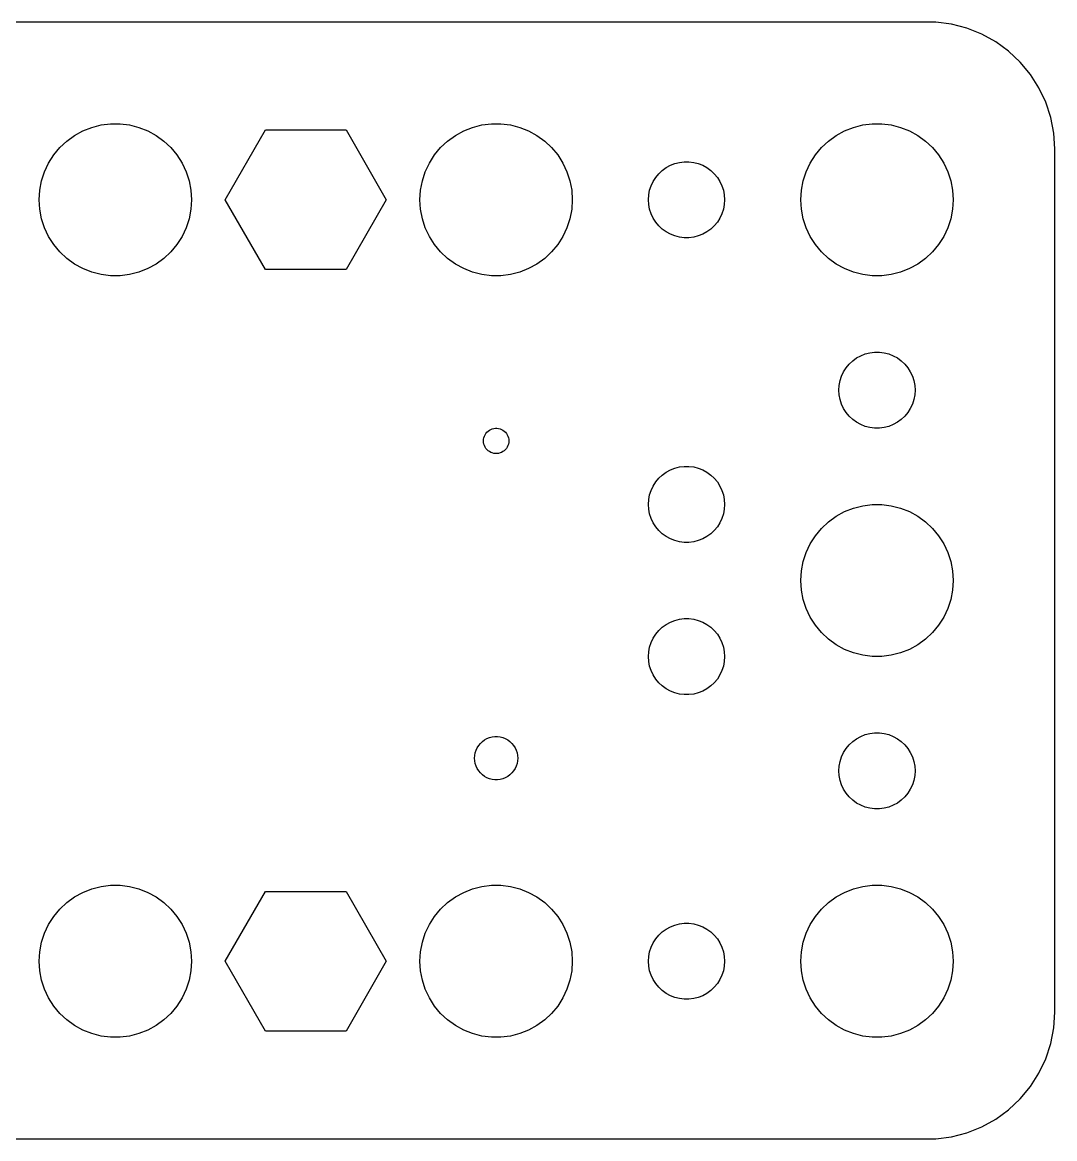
# Model space of a CAD drawing. Header units: metres. Extents: x -37 to 37, y -22 to 22.
# Drawn here: x -3.66 to 37, y -21.99 to 21.99 of the extents above; entities that cross this region are included whole.
import ezdxf

# ---------------------------------------------------------------- set-up
doc = ezdxf.new("R2010")
doc.units = ezdxf.units.M

msp = doc.modelspace()

# ---------------------------------------------------------------- linework, layer by layer
for p, q in [((32.3139, 21.9901), (-32.3139, 21.9901)), ((32.9369, 21.9114), (32.3139, 21.9901)), ((33.5451, 21.7553), (32.9369, 21.9114)), ((34.1289, 21.5241), (33.5451, 21.7553)), ((34.6791, 21.2216), (34.1289, 21.5241)), ((35.1871, 20.8526), (34.6791, 21.2216)), ((35.6448, 20.4227), (35.1871, 20.8526)), ((36.0451, 19.9389), (35.6448, 20.4227)), ((36.3815, 19.4088), (36.0451, 19.9389)), ((36.6489, 18.8406), (36.3815, 19.4088)), ((36.8429, 18.2434), (36.6489, 18.8406)), ((36.9606, 17.6267), (36.8429, 18.2434)), ((-1.60747, 17.533), (-1.27733, 17.7145)), ((-1.27733, 17.7145), (-0.92705, 17.8532)), ((-0.92705, 17.8532), (-0.56213, 17.9469)), ((-0.56213, 17.9469), (-0.18837, 17.9941)), ((-0.18837, 17.9941), (0.18837, 17.9941)), ((0.18837, 17.9941), (0.56213, 17.9469)), ((0.56213, 17.9469), (0.92705, 17.8532)), ((0.92705, 17.8532), (1.27733, 17.7145)), ((1.27733, 17.7145), (1.60747, 17.533)), ((4.32651, 15), (5.91325, 17.7483)), ((5.91325, 17.7483), (9.08675, 17.7483)), ((9.08675, 17.7483), (10.6735, 15)), ((13.3925, 17.533), (13.7227, 17.7145)), ((13.7227, 17.7145), (14.0729, 17.8532)), ((14.0729, 17.8532), (14.4379, 17.9469)), ((14.4379, 17.9469), (14.8116, 17.9941)), ((14.8116, 17.9941), (15.1884, 17.9941)), ((15.1884, 17.9941), (15.5621, 17.9469)), ((15.5621, 17.9469), (15.927, 17.8532)), ((15.927, 17.8532), (16.2773, 17.7145)), ((16.2773, 17.7145), (16.6075, 17.533)), ((28.3925, 17.533), (28.7227, 17.7145)), ((28.7227, 17.7145), (29.0729, 17.8532)), ((29.0729, 17.8532), (29.4379, 17.9469)), ((29.4379, 17.9469), (29.8116, 17.9941)), ((29.8116, 17.9941), (30.1884, 17.9941)), ((30.1884, 17.9941), (30.5621, 17.9469)), ((30.5621, 17.9469), (30.927, 17.8532)), ((30.927, 17.8532), (31.2773, 17.7145)), ((31.2773, 17.7145), (31.6075, 17.533)), ((37, 17), (36.9606, 17.6267)), ((-2.1869, 17.0536), (-1.91226, 17.3115)), ((-1.91226, 17.3115), (-1.60747, 17.533)), ((1.60747, 17.533), (1.91226, 17.3115)), ((1.91226, 17.3115), (2.1869, 17.0536)), ((12.8131, 17.0536), (13.0877, 17.3115)), ((13.0877, 17.3115), (13.3925, 17.533)), ((16.6075, 17.533), (16.9123, 17.3115)), ((16.9123, 17.3115), (17.1869, 17.0536)), ((27.8131, 17.0536), (28.0877, 17.3115)), ((28.0877, 17.3115), (28.3925, 17.533)), ((31.6075, 17.533), (31.9123, 17.3115)), ((31.9123, 17.3115), (32.1869, 17.0536)), ((-2.62891, 16.4453), (-2.42705, 16.7634)), ((-2.42705, 16.7634), (-2.1869, 17.0536)), ((2.1869, 17.0536), (2.42705, 16.7634)), ((2.42705, 16.7634), (2.62891, 16.4453)), ((12.3711, 16.4453), (12.5729, 16.7634)), ((12.5729, 16.7634), (12.8131, 17.0536)), ((17.1869, 17.0536), (17.427, 16.7634)), ((17.427, 16.7634), (17.6289, 16.4453)), ((27.3711, 16.4453), (27.5729, 16.7634)), ((27.5729, 16.7634), (27.8131, 17.0536)), ((32.1869, 17.0536), (32.427, 16.7634)), ((32.427, 16.7634), (32.6289, 16.4453)), ((37, -17), (37, 17)), ((-2.78932, 16.1044), (-2.62891, 16.4453)), ((2.62891, 16.4453), (2.78932, 16.1044)), ((12.2107, 16.1044), (12.3711, 16.4453)), ((17.6289, 16.4453), (17.7893, 16.1044)), ((21.6963, 16.2665), (21.8613, 16.3572)), ((21.8613, 16.3572), (22.0365, 16.4266)), ((22.0365, 16.4266), (22.2189, 16.4734)), ((22.2189, 16.4734), (22.4058, 16.497)), ((22.4058, 16.497), (22.5942, 16.497)), ((22.5942, 16.497), (22.7811, 16.4734)), ((22.7811, 16.4734), (22.9635, 16.4266)), ((22.9635, 16.4266), (23.1387, 16.3572)), ((23.1387, 16.3572), (23.3037, 16.2665)), ((27.2107, 16.1044), (27.3711, 16.4453)), ((32.6289, 16.4453), (32.7893, 16.1044)), ((-2.90575, 15.7461), (-2.78932, 16.1044)), ((2.78932, 16.1044), (2.90575, 15.7461)), ((12.0942, 15.7461), (12.2107, 16.1044)), ((17.7893, 16.1044), (17.9057, 15.7461)), ((21.1855, 15.7226), (21.2865, 15.8817)), ((21.2865, 15.8817), (21.4065, 16.0268)), ((21.4065, 16.0268), (21.5439, 16.1558)), ((21.5439, 16.1558), (21.6963, 16.2665)), ((23.3037, 16.2665), (23.4561, 16.1558)), ((23.4561, 16.1558), (23.5934, 16.0268)), ((23.5934, 16.0268), (23.7135, 15.8817)), ((23.7135, 15.8817), (23.8145, 15.7226)), ((27.0942, 15.7461), (27.2107, 16.1044)), ((32.7893, 16.1044), (32.9057, 15.7461)), ((-2.97633, 15.376), (-2.90575, 15.7461)), ((2.90575, 15.7461), (2.97633, 15.376)), ((12.0237, 15.376), (12.0942, 15.7461)), ((17.9057, 15.7461), (17.9763, 15.376)), ((21.0471, 15.373), (21.1053, 15.5522)), ((21.1053, 15.5522), (21.1855, 15.7226)), ((23.8145, 15.7226), (23.8947, 15.5522)), ((23.8947, 15.5522), (23.9529, 15.373)), ((27.0237, 15.376), (27.0942, 15.7461)), ((32.9057, 15.7461), (32.9763, 15.376)), ((-3, 15), (-2.97633, 15.376)), ((-2.97633, 14.624), (-3, 15)), ((2.97633, 15.376), (3, 15)), ((3, 15), (2.97633, 14.624)), ((5.91325, 12.2517), (4.32651, 15)), ((10.6735, 15), (9.08675, 12.2517)), ((12, 15), (12.0237, 15.376)), ((12.0237, 14.624), (12, 15)), ((17.9763, 15.376), (18, 15)), ((18, 15), (17.9763, 14.624)), ((21, 15), (21.0118, 15.188)), ((21.0118, 14.812), (21, 15)), ((21.0118, 15.188), (21.0471, 15.373)), ((23.9529, 15.373), (23.9882, 15.188)), ((23.9882, 15.188), (24, 15)), ((24, 15), (23.9882, 14.812)), ((27, 15), (27.0237, 15.376)), ((27.0237, 14.624), (27, 15)), ((32.9763, 15.376), (33, 15)), ((33, 15), (32.9763, 14.624)), ((-2.90575, 14.2539), (-2.97633, 14.624)), ((2.97633, 14.624), (2.90575, 14.2539)), ((12.0942, 14.2539), (12.0237, 14.624)), ((17.9763, 14.624), (17.9057, 14.2539)), ((21.0471, 14.627), (21.0118, 14.812)), ((21.1053, 14.4478), (21.0471, 14.627)), ((23.9529, 14.627), (23.8947, 14.4478)), ((23.9882, 14.812), (23.9529, 14.627)), ((27.0942, 14.2539), (27.0237, 14.624)), ((32.9763, 14.624), (32.9057, 14.2539)), ((-2.78932, 13.8956), (-2.90575, 14.2539)), ((2.90575, 14.2539), (2.78932, 13.8956)), ((12.2107, 13.8956), (12.0942, 14.2539)), ((17.9057, 14.2539), (17.7893, 13.8956)), ((21.1855, 14.2774), (21.1053, 14.4478)), ((21.2865, 14.1183), (21.1855, 14.2774)), ((21.4065, 13.9732), (21.2865, 14.1183)), ((23.7135, 14.1183), (23.5934, 13.9732)), ((23.8145, 14.2774), (23.7135, 14.1183)), ((23.8947, 14.4478), (23.8145, 14.2774)), ((27.2107, 13.8956), (27.0942, 14.2539)), ((32.9057, 14.2539), (32.7893, 13.8956)), ((-2.62891, 13.5547), (-2.78932, 13.8956)), ((2.78932, 13.8956), (2.62891, 13.5547)), ((12.3711, 13.5547), (12.2107, 13.8956)), ((17.7893, 13.8956), (17.6289, 13.5547)), ((21.5439, 13.8442), (21.4065, 13.9732)), ((21.6963, 13.7335), (21.5439, 13.8442)), ((21.8613, 13.6427), (21.6963, 13.7335)), ((22.0365, 13.5734), (21.8613, 13.6427)), ((23.1387, 13.6427), (22.9635, 13.5734)), ((23.3037, 13.7335), (23.1387, 13.6427)), ((23.4561, 13.8442), (23.3037, 13.7335)), ((23.5934, 13.9732), (23.4561, 13.8442)), ((27.3711, 13.5547), (27.2107, 13.8956)), ((32.7893, 13.8956), (32.6289, 13.5547)), ((-2.42705, 13.2366), (-2.62891, 13.5547)), ((-2.1869, 12.9464), (-2.42705, 13.2366)), ((2.42705, 13.2366), (2.1869, 12.9464)), ((2.62891, 13.5547), (2.42705, 13.2366)), ((12.5729, 13.2366), (12.3711, 13.5547)), ((12.8131, 12.9464), (12.5729, 13.2366)), ((17.427, 13.2366), (17.1869, 12.9464)), ((17.6289, 13.5547), (17.427, 13.2366)), ((22.2189, 13.5266), (22.0365, 13.5734)), ((22.4058, 13.5029), (22.2189, 13.5266)), ((22.5942, 13.5029), (22.4058, 13.5029)), ((22.7811, 13.5266), (22.5942, 13.5029)), ((22.9635, 13.5734), (22.7811, 13.5266)), ((27.5729, 13.2366), (27.3711, 13.5547)), ((27.8131, 12.9464), (27.5729, 13.2366)), ((32.427, 13.2366), (32.1869, 12.9464)), ((32.6289, 13.5547), (32.427, 13.2366)), ((-1.91226, 12.6884), (-2.1869, 12.9464)), ((2.1869, 12.9464), (1.91226, 12.6884)), ((13.0877, 12.6884), (12.8131, 12.9464)), ((17.1869, 12.9464), (16.9123, 12.6884)), ((28.0877, 12.6884), (27.8131, 12.9464)), ((32.1869, 12.9464), (31.9123, 12.6884)), ((-1.60747, 12.467), (-1.91226, 12.6884)), ((-1.27733, 12.2855), (-1.60747, 12.467)), ((1.60747, 12.467), (1.27733, 12.2855)), ((1.91226, 12.6884), (1.60747, 12.467)), ((13.3925, 12.467), (13.0877, 12.6884)), ((13.7227, 12.2855), (13.3925, 12.467)), ((16.6075, 12.467), (16.2773, 12.2855)), ((16.9123, 12.6884), (16.6075, 12.467)), ((28.3925, 12.467), (28.0877, 12.6884)), ((28.7227, 12.2855), (28.3925, 12.467)), ((31.6075, 12.467), (31.2773, 12.2855)), ((31.9123, 12.6884), (31.6075, 12.467)), ((-0.92705, 12.1468), (-1.27733, 12.2855)), ((-0.56213, 12.0531), (-0.92705, 12.1468)), ((-0.18837, 12.0059), (-0.56213, 12.0531)), ((0.18837, 12.0059), (-0.18837, 12.0059)), ((0.56213, 12.0531), (0.18837, 12.0059)), ((0.92705, 12.1468), (0.56213, 12.0531)), ((1.27733, 12.2855), (0.92705, 12.1468)), ((9.08675, 12.2517), (5.91325, 12.2517)), ((14.0729, 12.1468), (13.7227, 12.2855)), ((14.4379, 12.0531), (14.0729, 12.1468)), ((14.8116, 12.0059), (14.4379, 12.0531)), ((15.1884, 12.0059), (14.8116, 12.0059)), ((15.5621, 12.0531), (15.1884, 12.0059)), ((15.927, 12.1468), (15.5621, 12.0531)), ((16.2773, 12.2855), (15.927, 12.1468)), ((29.0729, 12.1468), (28.7227, 12.2855)), ((29.4379, 12.0531), (29.0729, 12.1468)), ((29.8116, 12.0059), (29.4379, 12.0531)), ((30.1884, 12.0059), (29.8116, 12.0059)), ((30.5621, 12.0531), (30.1884, 12.0059)), ((30.927, 12.1468), (30.5621, 12.0531)), ((31.2773, 12.2855), (30.927, 12.1468)), ((29.1963, 8.76648), (29.3613, 8.85724)), ((29.3613, 8.85724), (29.5365, 8.92657)), ((29.5365, 8.92657), (29.7189, 8.97342)), ((29.7189, 8.97342), (29.9058, 8.99704)), ((29.9058, 8.99704), (30.0942, 8.99704)), ((30.0942, 8.99704), (30.2811, 8.97342)), ((30.2811, 8.97342), (30.4635, 8.92657)), ((30.4635, 8.92657), (30.6387, 8.85724)), ((30.6387, 8.85724), (30.8037, 8.76648)), ((28.6855, 8.22263), (28.7865, 8.38167)), ((28.7865, 8.38167), (28.9065, 8.52681)), ((28.9065, 8.52681), (29.0439, 8.65576)), ((29.0439, 8.65576), (29.1963, 8.76648)), ((30.8037, 8.76648), (30.9561, 8.65576)), ((30.9561, 8.65576), (31.0934, 8.52681)), ((31.0934, 8.52681), (31.2135, 8.38167)), ((31.2135, 8.38167), (31.3145, 8.22263)), ((28.5471, 7.87303), (28.6053, 8.05219)), ((28.6053, 8.05219), (28.6855, 8.22263)), ((31.3145, 8.22263), (31.3947, 8.05219)), ((31.3947, 8.05219), (31.4529, 7.87303)), ((28.5, 7.5), (28.5118, 7.68799)), ((28.5118, 7.312), (28.5, 7.5)), ((28.5118, 7.68799), (28.5471, 7.87303)), ((31.4529, 7.87303), (31.4882, 7.68799)), ((31.4882, 7.68799), (31.5, 7.5)), ((31.5, 7.5), (31.4882, 7.312)), ((28.5471, 7.12695), (28.5118, 7.312)), ((28.6053, 6.9478), (28.5471, 7.12695)), ((31.4529, 7.12695), (31.3947, 6.9478)), ((31.4882, 7.312), (31.4529, 7.12695)), ((28.6855, 6.77736), (28.6053, 6.9478)), ((28.7865, 6.61832), (28.6855, 6.77736)), ((28.9065, 6.47318), (28.7865, 6.61832)), ((31.2135, 6.61832), (31.0934, 6.47318)), ((31.3145, 6.77736), (31.2135, 6.61832)), ((31.3947, 6.9478), (31.3145, 6.77736)), ((29.0439, 6.34422), (28.9065, 6.47318)), ((29.1963, 6.23351), (29.0439, 6.34422)), ((29.3613, 6.14275), (29.1963, 6.23351)), ((30.8037, 6.23351), (30.6387, 6.14275)), ((30.9561, 6.34422), (30.8037, 6.23351)), ((31.0934, 6.47318), (30.9561, 6.34422)), ((14.5351, 5.68405), (14.5618, 5.74088)), ((14.5618, 5.74088), (14.5955, 5.79388)), ((14.5955, 5.79388), (14.6355, 5.84227)), ((14.6355, 5.84227), (14.6813, 5.88525)), ((14.6813, 5.88525), (14.7321, 5.92215)), ((14.7321, 5.92215), (14.7871, 5.95241)), ((14.7871, 5.95241), (14.8455, 5.97552)), ((14.8455, 5.97552), (14.9063, 5.99113)), ((14.9063, 5.99113), (14.9686, 5.99901)), ((14.9686, 5.99901), (15.0314, 5.99901)), ((15.0314, 5.99901), (15.0937, 5.99113)), ((15.0937, 5.99113), (15.1545, 5.97552)), ((15.1545, 5.97552), (15.2129, 5.95241)), ((15.2129, 5.95241), (15.2679, 5.92215)), ((15.2679, 5.92215), (15.3187, 5.88525)), ((15.3187, 5.88525), (15.3645, 5.84227)), ((15.3645, 5.84227), (15.4045, 5.79388)), ((15.4045, 5.79388), (15.4381, 5.74088)), ((15.4381, 5.74088), (15.4649, 5.68405)), ((29.5365, 6.07341), (29.3613, 6.14275)), ((29.7189, 6.02657), (29.5365, 6.07341)), ((29.9058, 6.00294), (29.7189, 6.02657)), ((30.0942, 6.00294), (29.9058, 6.00294)), ((30.2811, 6.02657), (30.0942, 6.00294)), ((30.4635, 6.07341), (30.2811, 6.02657)), ((30.6387, 6.14275), (30.4635, 6.07341)), ((14.5, 5.5), (14.5039, 5.56265)), ((14.5039, 5.43733), (14.5, 5.5)), ((14.5039, 5.56265), (14.5157, 5.62434)), ((14.5157, 5.37564), (14.5039, 5.43733)), ((14.5157, 5.62434), (14.5351, 5.68405)), ((14.5351, 5.31593), (14.5157, 5.37564)), ((14.5618, 5.25911), (14.5351, 5.31593)), ((15.4649, 5.31593), (15.4381, 5.25911)), ((15.4649, 5.68405), (15.4843, 5.62434)), ((15.4843, 5.37564), (15.4649, 5.31593)), ((15.4843, 5.62434), (15.496, 5.56265)), ((15.496, 5.43733), (15.4843, 5.37564)), ((15.496, 5.56265), (15.5, 5.5)), ((15.5, 5.5), (15.496, 5.43733)), ((14.5955, 5.2061), (14.5618, 5.25911)), ((14.6355, 5.15771), (14.5955, 5.2061)), ((14.6813, 5.11473), (14.6355, 5.15771)), ((14.7321, 5.07784), (14.6813, 5.11473)), ((14.7871, 5.04758), (14.7321, 5.07784)), ((14.8455, 5.02446), (14.7871, 5.04758)), ((14.9063, 5.00885), (14.8455, 5.02446)), ((14.9686, 5.00098), (14.9063, 5.00885)), ((15.0314, 5.00098), (14.9686, 5.00098)), ((15.0937, 5.00885), (15.0314, 5.00098)), ((15.1545, 5.02446), (15.0937, 5.00885)), ((15.2129, 5.04758), (15.1545, 5.02446)), ((15.2679, 5.07784), (15.2129, 5.04758)), ((15.3187, 5.11473), (15.2679, 5.07784)), ((15.3645, 5.15771), (15.3187, 5.11473)), ((15.4045, 5.2061), (15.3645, 5.15771)), ((15.4381, 5.25911), (15.4045, 5.2061)), ((21.8613, 4.35724), (22.0365, 4.42657)), ((22.0365, 4.42657), (22.2189, 4.47342)), ((22.2189, 4.47342), (22.4058, 4.49704)), ((22.4058, 4.49704), (22.5942, 4.49704)), ((22.5942, 4.49704), (22.7811, 4.47342)), ((22.7811, 4.47342), (22.9635, 4.42657)), ((22.9635, 4.42657), (23.1387, 4.35724)), ((21.2865, 3.88167), (21.4065, 4.02681)), ((21.4065, 4.02681), (21.5439, 4.15576)), ((21.5439, 4.15576), (21.6963, 4.26648)), ((21.6963, 4.26648), (21.8613, 4.35724)), ((23.1387, 4.35724), (23.3037, 4.26648)), ((23.3037, 4.26648), (23.4561, 4.15576)), ((23.4561, 4.15576), (23.5934, 4.02681)), ((23.5934, 4.02681), (23.7135, 3.88167)), ((21.0471, 3.37303), (21.1053, 3.55219)), ((21.1053, 3.55219), (21.1855, 3.72263)), ((21.1855, 3.72263), (21.2865, 3.88167)), ((23.7135, 3.88167), (23.8145, 3.72263)), ((23.8145, 3.72263), (23.8947, 3.55219)), ((23.8947, 3.55219), (23.9529, 3.37303)), ((21, 3), (21.0118, 3.18799)), ((21.0118, 3.18799), (21.0471, 3.37303)), ((23.9529, 3.37303), (23.9882, 3.18799)), ((23.9882, 3.18799), (24, 3)), ((21.0118, 2.812), (21, 3)), ((21.0471, 2.62695), (21.0118, 2.812)), ((23.9882, 2.812), (23.9529, 2.62695)), ((24, 3), (23.9882, 2.812)), ((28.3925, 2.53297), (28.7227, 2.71448)), ((28.7227, 2.71448), (29.0729, 2.85316)), ((29.0729, 2.85316), (29.4379, 2.94685)), ((29.4379, 2.94685), (29.8116, 2.99408)), ((29.8116, 2.99408), (30.1884, 2.99408)), ((30.1884, 2.99408), (30.5621, 2.94685)), ((30.5621, 2.94685), (30.927, 2.85316)), ((30.927, 2.85316), (31.2773, 2.71448)), ((31.2773, 2.71448), (31.6075, 2.53297)), ((21.1053, 2.4478), (21.0471, 2.62695)), ((21.1855, 2.27736), (21.1053, 2.4478)), ((21.2865, 2.11832), (21.1855, 2.27736)), ((23.8145, 2.27736), (23.7135, 2.11832)), ((23.8947, 2.4478), (23.8145, 2.27736)), ((23.9529, 2.62695), (23.8947, 2.4478)), ((27.8131, 2.05363), (28.0877, 2.31154)), ((28.0877, 2.31154), (28.3925, 2.53297)), ((31.6075, 2.53297), (31.9123, 2.31154)), ((31.9123, 2.31154), (32.1869, 2.05363)), ((21.4065, 1.97318), (21.2865, 2.11832)), ((21.5439, 1.84422), (21.4065, 1.97318)), ((21.6963, 1.73351), (21.5439, 1.84422)), ((23.4561, 1.84422), (23.3037, 1.73351)), ((23.5934, 1.97318), (23.4561, 1.84422)), ((23.7135, 2.11832), (23.5934, 1.97318)), ((27.3711, 1.44525), (27.5729, 1.76335)), ((27.5729, 1.76335), (27.8131, 2.05363)), ((32.1869, 2.05363), (32.427, 1.76335)), ((32.427, 1.76335), (32.6289, 1.44525)), ((21.8613, 1.64275), (21.6963, 1.73351)), ((22.0365, 1.57341), (21.8613, 1.64275)), ((22.2189, 1.52657), (22.0365, 1.57341)), ((22.4058, 1.50294), (22.2189, 1.52657)), ((22.5942, 1.50294), (22.4058, 1.50294)), ((22.7811, 1.52657), (22.5942, 1.50294)), ((22.9635, 1.57341), (22.7811, 1.52657)), ((23.1387, 1.64275), (22.9635, 1.57341)), ((23.3037, 1.73351), (23.1387, 1.64275)), ((27.2107, 1.10437), (27.3711, 1.44525)), ((32.6289, 1.44525), (32.7893, 1.10437)), ((27.0942, 0.74606), (27.2107, 1.10437)), ((32.7893, 1.10437), (32.9057, 0.74606)), ((27.0237, 0.37599), (27.0942, 0.74606)), ((32.9057, 0.74606), (32.9763, 0.37599)), ((27, 0), (27.0237, 0.37599)), ((27.0237, -0.37599), (27, 0)), ((32.9763, 0.37599), (33, 0)), ((33, 0), (32.9763, -0.37599)), ((27.0942, -0.74606), (27.0237, -0.37599)), ((32.9763, -0.37599), (32.9057, -0.74606)), ((27.2107, -1.10437), (27.0942, -0.74606)), ((32.9057, -0.74606), (32.7893, -1.10437)), ((27.3711, -1.44525), (27.2107, -1.10437)), ((32.7893, -1.10437), (32.6289, -1.44525)), ((21.5439, -1.84422), (21.6963, -1.73351)), ((21.6963, -1.73351), (21.8613, -1.64275)), ((21.8613, -1.64275), (22.0365, -1.57341)), ((22.0365, -1.57341), (22.2189, -1.52657)), ((22.2189, -1.52657), (22.4058, -1.50294)), ((22.4058, -1.50294), (22.5942, -1.50294)), ((22.5942, -1.50294), (22.7811, -1.52657)), ((22.7811, -1.52657), (22.9635, -1.57341)), ((22.9635, -1.57341), (23.1387, -1.64275)), ((23.1387, -1.64275), (23.3037, -1.73351)), ((23.3037, -1.73351), (23.4561, -1.84422)), ((27.5729, -1.76335), (27.3711, -1.44525)), ((32.6289, -1.44525), (32.427, -1.76335)), ((21.1855, -2.27736), (21.2865, -2.11832)), ((21.2865, -2.11832), (21.4065, -1.97318)), ((21.4065, -1.97318), (21.5439, -1.84422)), ((23.4561, -1.84422), (23.5934, -1.97318)), ((23.5934, -1.97318), (23.7135, -2.11832)), ((23.7135, -2.11832), (23.8145, -2.27736)), ((27.8131, -2.05363), (27.5729, -1.76335)), ((28.0877, -2.31154), (27.8131, -2.05363)), ((32.1869, -2.05363), (31.9123, -2.31154)), ((32.427, -1.76335), (32.1869, -2.05363)), ((21.0118, -2.812), (21.0471, -2.62695)), ((21.0471, -2.62695), (21.1053, -2.4478)), ((21.1053, -2.4478), (21.1855, -2.27736)), ((23.8145, -2.27736), (23.8947, -2.4478)), ((23.8947, -2.4478), (23.9529, -2.62695)), ((23.9529, -2.62695), (23.9882, -2.812)), ((28.3925, -2.53297), (28.0877, -2.31154)), ((28.7227, -2.71448), (28.3925, -2.53297)), ((31.6075, -2.53297), (31.2773, -2.71448)), ((31.9123, -2.31154), (31.6075, -2.53297)), ((21, -3), (21.0118, -2.812)), ((21.0118, -3.18799), (21, -3)), ((23.9882, -2.812), (24, -3)), ((24, -3), (23.9882, -3.18799)), ((29.0729, -2.85316), (28.7227, -2.71448)), ((29.4379, -2.94685), (29.0729, -2.85316)), ((29.8116, -2.99408), (29.4379, -2.94685)), ((30.1884, -2.99408), (29.8116, -2.99408)), ((30.5621, -2.94685), (30.1884, -2.99408)), ((30.927, -2.85316), (30.5621, -2.94685)), ((31.2773, -2.71448), (30.927, -2.85316)), ((21.0471, -3.37303), (21.0118, -3.18799)), ((21.1053, -3.55219), (21.0471, -3.37303)), ((23.9529, -3.37303), (23.8947, -3.55219)), ((23.9882, -3.18799), (23.9529, -3.37303)), ((21.1855, -3.72263), (21.1053, -3.55219)), ((21.2865, -3.88167), (21.1855, -3.72263)), ((21.4065, -4.02681), (21.2865, -3.88167)), ((23.7135, -3.88167), (23.5934, -4.02681)), ((23.8145, -3.72263), (23.7135, -3.88167)), ((23.8947, -3.55219), (23.8145, -3.72263)), ((21.5439, -4.15576), (21.4065, -4.02681)), ((21.6963, -4.26648), (21.5439, -4.15576)), ((21.8613, -4.35724), (21.6963, -4.26648)), ((22.0365, -4.42657), (21.8613, -4.35724)), ((23.1387, -4.35724), (22.9635, -4.42657)), ((23.3037, -4.26648), (23.1387, -4.35724)), ((23.4561, -4.15576), (23.3037, -4.26648)), ((23.5934, -4.02681), (23.4561, -4.15576)), ((22.2189, -4.47342), (22.0365, -4.42657)), ((22.4058, -4.49704), (22.2189, -4.47342)), ((22.5942, -4.49704), (22.4058, -4.49704)), ((22.7811, -4.47342), (22.5942, -4.49704)), ((22.9635, -4.42657), (22.7811, -4.47342)), ((14.8407, -6.16505), (14.9466, -6.15167)), ((14.9466, -6.15167), (15.0534, -6.15167)), ((15.0534, -6.15167), (15.1593, -6.16505)), ((29.1963, -6.23351), (29.3613, -6.14275)), ((29.3613, -6.14275), (29.5365, -6.07341)), ((29.5365, -6.07341), (29.7189, -6.02657)), ((29.7189, -6.02657), (29.9058, -6.00294)), ((29.9058, -6.00294), (30.0942, -6.00294)), ((30.0942, -6.00294), (30.2811, -6.02657)), ((30.2811, -6.02657), (30.4635, -6.07341)), ((30.4635, -6.07341), (30.6387, -6.14275)), ((30.6387, -6.14275), (30.8037, -6.23351)), ((14.2097, -6.68709), (14.2551, -6.5905)), ((14.2551, -6.5905), (14.3123, -6.50038)), ((14.3123, -6.50038), (14.3804, -6.41812)), ((14.3804, -6.41812), (14.4582, -6.34506)), ((14.4582, -6.34506), (14.5445, -6.28232)), ((14.5445, -6.28232), (14.6381, -6.2309)), ((14.6381, -6.2309), (14.7373, -6.19159)), ((14.7373, -6.19159), (14.8407, -6.16505)), ((15.1593, -6.16505), (15.2626, -6.19159)), ((15.2626, -6.19159), (15.3619, -6.2309)), ((15.3619, -6.2309), (15.4554, -6.28232)), ((15.4554, -6.28232), (15.5418, -6.34506)), ((15.5418, -6.34506), (15.6196, -6.41812)), ((15.6196, -6.41812), (15.6877, -6.50038)), ((15.6877, -6.50038), (15.7449, -6.5905)), ((15.7449, -6.5905), (15.7903, -6.68709)), ((28.7865, -6.61832), (28.9065, -6.47318)), ((28.9065, -6.47318), (29.0439, -6.34422)), ((29.0439, -6.34422), (29.1963, -6.23351)), ((30.8037, -6.23351), (30.9561, -6.34422)), ((30.9561, -6.34422), (31.0934, -6.47318)), ((31.0934, -6.47318), (31.2135, -6.61832)), ((14.15, -7), (14.1567, -6.89346)), ((14.1567, -7.10652), (14.15, -7)), ((14.1567, -6.89346), (14.1767, -6.7886)), ((14.1767, -6.7886), (14.2097, -6.68709)), ((15.7903, -6.68709), (15.8233, -6.7886)), ((15.8233, -6.7886), (15.8433, -6.89346)), ((15.8433, -6.89346), (15.85, -7)), ((15.85, -7), (15.8433, -7.10652)), ((28.5471, -7.12695), (28.6053, -6.9478)), ((28.6053, -6.9478), (28.6855, -6.77736)), ((28.6855, -6.77736), (28.7865, -6.61832)), ((31.2135, -6.61832), (31.3145, -6.77736)), ((31.3145, -6.77736), (31.3947, -6.9478)), ((31.3947, -6.9478), (31.4529, -7.12695)), ((14.1767, -7.21138), (14.1567, -7.10652)), ((14.2097, -7.3129), (14.1767, -7.21138)), ((14.2551, -7.40948), (14.2097, -7.3129)), ((14.3123, -7.4996), (14.2551, -7.40948)), ((15.7449, -7.40948), (15.6877, -7.4996)), ((15.7903, -7.3129), (15.7449, -7.40948)), ((15.8233, -7.21138), (15.7903, -7.3129)), ((15.8433, -7.10652), (15.8233, -7.21138)), ((28.5, -7.5), (28.5118, -7.312)), ((28.5118, -7.312), (28.5471, -7.12695)), ((31.4529, -7.12695), (31.4882, -7.312)), ((31.4882, -7.312), (31.5, -7.5)), ((14.3804, -7.58186), (14.3123, -7.4996)), ((14.4582, -7.65492), (14.3804, -7.58186)), ((14.5445, -7.71767), (14.4582, -7.65492)), ((14.6381, -7.76909), (14.5445, -7.71767)), ((14.7373, -7.8084), (14.6381, -7.76909)), ((14.8407, -7.83493), (14.7373, -7.8084)), ((14.9466, -7.84831), (14.8407, -7.83493)), ((15.0534, -7.84831), (14.9466, -7.84831)), ((15.1593, -7.83493), (15.0534, -7.84831)), ((15.2626, -7.8084), (15.1593, -7.83493)), ((15.3619, -7.76909), (15.2626, -7.8084)), ((15.4554, -7.71767), (15.3619, -7.76909)), ((15.5418, -7.65492), (15.4554, -7.71767)), ((15.6196, -7.58186), (15.5418, -7.65492)), ((15.6877, -7.4996), (15.6196, -7.58186)), ((28.5118, -7.68799), (28.5, -7.5)), ((28.5471, -7.87303), (28.5118, -7.68799)), ((28.6053, -8.05219), (28.5471, -7.87303)), ((31.4529, -7.87303), (31.3947, -8.05219)), ((31.4882, -7.68799), (31.4529, -7.87303)), ((31.5, -7.5), (31.4882, -7.68799)), ((28.6855, -8.22263), (28.6053, -8.05219)), ((28.7865, -8.38167), (28.6855, -8.22263)), ((31.3145, -8.22263), (31.2135, -8.38167)), ((31.3947, -8.05219), (31.3145, -8.22263)), ((28.9065, -8.52681), (28.7865, -8.38167)), ((29.0439, -8.65576), (28.9065, -8.52681)), ((29.1963, -8.76648), (29.0439, -8.65576)), ((29.3613, -8.85724), (29.1963, -8.76648)), ((30.8037, -8.76648), (30.6387, -8.85724)), ((30.9561, -8.65576), (30.8037, -8.76648)), ((31.0934, -8.52681), (30.9561, -8.65576)), ((31.2135, -8.38167), (31.0934, -8.52681)), ((29.5365, -8.92657), (29.3613, -8.85724)), ((29.7189, -8.97342), (29.5365, -8.92657)), ((29.9058, -8.99704), (29.7189, -8.97342)), ((30.0942, -8.99704), (29.9058, -8.99704)), ((30.2811, -8.97342), (30.0942, -8.99704)), ((30.4635, -8.92657), (30.2811, -8.97342)), ((30.6387, -8.85724), (30.4635, -8.92657)), ((-1.60747, -12.467), (-1.27733, -12.2855)), ((-1.27733, -12.2855), (-0.92705, -12.1468)), ((-0.92705, -12.1468), (-0.56213, -12.0531)), ((-0.56213, -12.0531), (-0.18837, -12.0059)), ((-0.18837, -12.0059), (0.18837, -12.0059)), ((0.18837, -12.0059), (0.56213, -12.0531)), ((0.56213, -12.0531), (0.92705, -12.1468)), ((0.92705, -12.1468), (1.27733, -12.2855)), ((1.27733, -12.2855), (1.60747, -12.467)), ((4.32651, -15), (5.91325, -12.2517)), ((5.91325, -12.2517), (9.08675, -12.2517)), ((9.08675, -12.2517), (10.6735, -15)), ((13.3925, -12.467), (13.7227, -12.2855)), ((13.7227, -12.2855), (14.0729, -12.1468)), ((14.0729, -12.1468), (14.4379, -12.0531)), ((14.4379, -12.0531), (14.8116, -12.0059)), ((14.8116, -12.0059), (15.1884, -12.0059)), ((15.1884, -12.0059), (15.5621, -12.0531)), ((15.5621, -12.0531), (15.927, -12.1468)), ((15.927, -12.1468), (16.2773, -12.2855)), ((16.2773, -12.2855), (16.6075, -12.467)), ((28.3925, -12.467), (28.7227, -12.2855)), ((28.7227, -12.2855), (29.0729, -12.1468)), ((29.0729, -12.1468), (29.4379, -12.0531)), ((29.4379, -12.0531), (29.8116, -12.0059)), ((29.8116, -12.0059), (30.1884, -12.0059)), ((30.1884, -12.0059), (30.5621, -12.0531)), ((30.5621, -12.0531), (30.927, -12.1468)), ((30.927, -12.1468), (31.2773, -12.2855)), ((31.2773, -12.2855), (31.6075, -12.467)), ((-2.1869, -12.9464), (-1.91226, -12.6884)), ((-1.91226, -12.6884), (-1.60747, -12.467)), ((1.60747, -12.467), (1.91226, -12.6884)), ((1.91226, -12.6884), (2.1869, -12.9464)), ((12.8131, -12.9464), (13.0877, -12.6884)), ((13.0877, -12.6884), (13.3925, -12.467)), ((16.6075, -12.467), (16.9123, -12.6884)), ((16.9123, -12.6884), (17.1869, -12.9464)), ((27.8131, -12.9464), (28.0877, -12.6884)), ((28.0877, -12.6884), (28.3925, -12.467)), ((31.6075, -12.467), (31.9123, -12.6884)), ((31.9123, -12.6884), (32.1869, -12.9464)), ((-2.42705, -13.2366), (-2.1869, -12.9464)), ((2.1869, -12.9464), (2.42705, -13.2366)), ((12.5729, -13.2366), (12.8131, -12.9464)), ((17.1869, -12.9464), (17.427, -13.2366)), ((27.5729, -13.2366), (27.8131, -12.9464)), ((32.1869, -12.9464), (32.427, -13.2366)), ((-2.78932, -13.8956), (-2.62891, -13.5547)), ((-2.62891, -13.5547), (-2.42705, -13.2366)), ((2.42705, -13.2366), (2.62891, -13.5547)), ((2.62891, -13.5547), (2.78932, -13.8956)), ((12.2107, -13.8956), (12.3711, -13.5547)), ((12.3711, -13.5547), (12.5729, -13.2366)), ((17.427, -13.2366), (17.6289, -13.5547)), ((17.6289, -13.5547), (17.7893, -13.8956)), ((21.8613, -13.6427), (22.0365, -13.5734)), ((22.0365, -13.5734), (22.2189, -13.5266)), ((22.2189, -13.5266), (22.4058, -13.5029)), ((22.4058, -13.5029), (22.5942, -13.5029)), ((22.5942, -13.5029), (22.7811, -13.5266)), ((22.7811, -13.5266), (22.9635, -13.5734)), ((22.9635, -13.5734), (23.1387, -13.6427)), ((27.2107, -13.8956), (27.3711, -13.5547)), ((27.3711, -13.5547), (27.5729, -13.2366)), ((32.427, -13.2366), (32.6289, -13.5547)), ((32.6289, -13.5547), (32.7893, -13.8956)), ((-2.90575, -14.2539), (-2.78932, -13.8956)), ((2.78932, -13.8956), (2.90575, -14.2539)), ((12.0942, -14.2539), (12.2107, -13.8956)), ((17.7893, -13.8956), (17.9057, -14.2539)), ((21.2865, -14.1183), (21.4065, -13.9732)), ((21.4065, -13.9732), (21.5439, -13.8442)), ((21.5439, -13.8442), (21.6963, -13.7335)), ((21.6963, -13.7335), (21.8613, -13.6427)), ((23.1387, -13.6427), (23.3037, -13.7335)), ((23.3037, -13.7335), (23.4561, -13.8442)), ((23.4561, -13.8442), (23.5934, -13.9732)), ((23.5934, -13.9732), (23.7135, -14.1183)), ((27.0942, -14.2539), (27.2107, -13.8956)), ((32.7893, -13.8956), (32.9057, -14.2539)), ((-2.97633, -14.624), (-2.90575, -14.2539)), ((2.90575, -14.2539), (2.97633, -14.624)), ((12.0237, -14.624), (12.0942, -14.2539)), ((17.9057, -14.2539), (17.9763, -14.624)), ((21.0471, -14.627), (21.1053, -14.4478)), ((21.1053, -14.4478), (21.1855, -14.2774)), ((21.1855, -14.2774), (21.2865, -14.1183)), ((23.7135, -14.1183), (23.8145, -14.2774)), ((23.8145, -14.2774), (23.8947, -14.4478)), ((23.8947, -14.4478), (23.9529, -14.627)), ((27.0237, -14.624), (27.0942, -14.2539)), ((32.9057, -14.2539), (32.9763, -14.624)), ((-3, -15), (-2.97633, -14.624)), ((2.97633, -14.624), (3, -15)), ((12, -15), (12.0237, -14.624)), ((17.9763, -14.624), (18, -15)), ((21, -15), (21.0118, -14.812)), ((21.0118, -14.812), (21.0471, -14.627)), ((23.9529, -14.627), (23.9882, -14.812)), ((23.9882, -14.812), (24, -15)), ((27, -15), (27.0237, -14.624)), ((32.9763, -14.624), (33, -15)), ((-2.97633, -15.376), (-3, -15)), ((-2.90575, -15.7461), (-2.97633, -15.376)), ((2.97633, -15.376), (2.90575, -15.7461)), ((3, -15), (2.97633, -15.376)), ((5.91325, -17.7483), (4.32651, -15)), ((10.6735, -15), (9.08675, -17.7483)), ((12.0237, -15.376), (12, -15)), ((12.0942, -15.7461), (12.0237, -15.376)), ((17.9763, -15.376), (17.9057, -15.7461)), ((18, -15), (17.9763, -15.376)), ((21.0118, -15.188), (21, -15)), ((21.0471, -15.373), (21.0118, -15.188)), ((21.1053, -15.5522), (21.0471, -15.373)), ((23.9529, -15.373), (23.8947, -15.5522)), ((23.9882, -15.188), (23.9529, -15.373)), ((24, -15), (23.9882, -15.188)), ((27.0237, -15.376), (27, -15)), ((27.0942, -15.7461), (27.0237, -15.376)), ((32.9763, -15.376), (32.9057, -15.7461)), ((33, -15), (32.9763, -15.376)), ((-2.78932, -16.1044), (-2.90575, -15.7461)), ((2.90575, -15.7461), (2.78932, -16.1044)), ((12.2107, -16.1044), (12.0942, -15.7461)), ((17.9057, -15.7461), (17.7893, -16.1044)), ((21.1855, -15.7226), (21.1053, -15.5522)), ((21.2865, -15.8817), (21.1855, -15.7226)), ((23.8145, -15.7226), (23.7135, -15.8817)), ((23.8947, -15.5522), (23.8145, -15.7226)), ((27.2107, -16.1044), (27.0942, -15.7461)), ((32.9057, -15.7461), (32.7893, -16.1044)), ((-2.62891, -16.4453), (-2.78932, -16.1044)), ((2.78932, -16.1044), (2.62891, -16.4453)), ((12.3711, -16.4453), (12.2107, -16.1044)), ((17.7893, -16.1044), (17.6289, -16.4453)), ((21.4065, -16.0268), (21.2865, -15.8817)), ((21.5439, -16.1558), (21.4065, -16.0268)), ((21.6963, -16.2665), (21.5439, -16.1558)), ((21.8613, -16.3572), (21.6963, -16.2665)), ((23.3037, -16.2665), (23.1387, -16.3572)), ((23.4561, -16.1558), (23.3037, -16.2665)), ((23.5934, -16.0268), (23.4561, -16.1558)), ((23.7135, -15.8817), (23.5934, -16.0268)), ((27.3711, -16.4453), (27.2107, -16.1044)), ((32.7893, -16.1044), (32.6289, -16.4453)), ((-2.42705, -16.7634), (-2.62891, -16.4453)), ((2.62891, -16.4453), (2.42705, -16.7634)), ((12.5729, -16.7634), (12.3711, -16.4453)), ((17.6289, -16.4453), (17.427, -16.7634)), ((22.0365, -16.4266), (21.8613, -16.3572)), ((22.2189, -16.4734), (22.0365, -16.4266)), ((22.4058, -16.497), (22.2189, -16.4734)), ((22.5942, -16.497), (22.4058, -16.497)), ((22.7811, -16.4734), (22.5942, -16.497)), ((22.9635, -16.4266), (22.7811, -16.4734)), ((23.1387, -16.3572), (22.9635, -16.4266)), ((27.5729, -16.7634), (27.3711, -16.4453)), ((32.6289, -16.4453), (32.427, -16.7634)), ((-2.1869, -17.0536), (-2.42705, -16.7634)), ((-1.91226, -17.3115), (-2.1869, -17.0536)), ((2.1869, -17.0536), (1.91226, -17.3115)), ((2.42705, -16.7634), (2.1869, -17.0536)), ((12.8131, -17.0536), (12.5729, -16.7634)), ((13.0877, -17.3115), (12.8131, -17.0536)), ((17.1869, -17.0536), (16.9123, -17.3115)), ((17.427, -16.7634), (17.1869, -17.0536)), ((27.8131, -17.0536), (27.5729, -16.7634)), ((28.0877, -17.3115), (27.8131, -17.0536)), ((32.1869, -17.0536), (31.9123, -17.3115)), ((32.427, -16.7634), (32.1869, -17.0536)), ((36.9606, -17.6267), (37, -17)), ((-1.60747, -17.533), (-1.91226, -17.3115)), ((-1.27733, -17.7145), (-1.60747, -17.533)), ((1.60747, -17.533), (1.27733, -17.7145)), ((1.91226, -17.3115), (1.60747, -17.533)), ((13.3925, -17.533), (13.0877, -17.3115)), ((13.7227, -17.7145), (13.3925, -17.533)), ((16.6075, -17.533), (16.2773, -17.7145)), ((16.9123, -17.3115), (16.6075, -17.533)), ((28.3925, -17.533), (28.0877, -17.3115)), ((28.7227, -17.7145), (28.3925, -17.533)), ((31.6075, -17.533), (31.2773, -17.7145)), ((31.9123, -17.3115), (31.6075, -17.533)), ((-0.92705, -17.8532), (-1.27733, -17.7145)), ((-0.56213, -17.9469), (-0.92705, -17.8532)), ((-0.18837, -17.9941), (-0.56213, -17.9469)), ((0.18837, -17.9941), (-0.18837, -17.9941)), ((0.56213, -17.9469), (0.18837, -17.9941)), ((0.92705, -17.8532), (0.56213, -17.9469)), ((1.27733, -17.7145), (0.92705, -17.8532)), ((9.08675, -17.7483), (5.91325, -17.7483)), ((14.0729, -17.8532), (13.7227, -17.7145)), ((14.4379, -17.9469), (14.0729, -17.8532)), ((14.8116, -17.9941), (14.4379, -17.9469)), ((15.1884, -17.9941), (14.8116, -17.9941)), ((15.5621, -17.9469), (15.1884, -17.9941)), ((15.927, -17.8532), (15.5621, -17.9469)), ((16.2773, -17.7145), (15.927, -17.8532)), ((29.0729, -17.8532), (28.7227, -17.7145)), ((29.4379, -17.9469), (29.0729, -17.8532)), ((29.8116, -17.9941), (29.4379, -17.9469)), ((30.1884, -17.9941), (29.8116, -17.9941)), ((30.5621, -17.9469), (30.1884, -17.9941)), ((30.927, -17.8532), (30.5621, -17.9469)), ((31.2773, -17.7145), (30.927, -17.8532)), ((36.8429, -18.2434), (36.9606, -17.6267)), ((36.6489, -18.8406), (36.8429, -18.2434)), ((36.3815, -19.4088), (36.6489, -18.8406)), ((36.0451, -19.9389), (36.3815, -19.4088)), ((35.6448, -20.4227), (36.0451, -19.9389)), ((35.1871, -20.8526), (35.6448, -20.4227)), ((34.6791, -21.2216), (35.1871, -20.8526)), ((33.5451, -21.7553), (34.1289, -21.5241)), ((34.1289, -21.5241), (34.6791, -21.2216)), ((-32.3139, -21.9901), (32.3139, -21.9901)), ((32.3139, -21.9901), (32.9369, -21.9114)), ((32.9369, -21.9114), (33.5451, -21.7553))]:
    msp.add_line(p, q)

doc.saveas('drawing.dxf')
